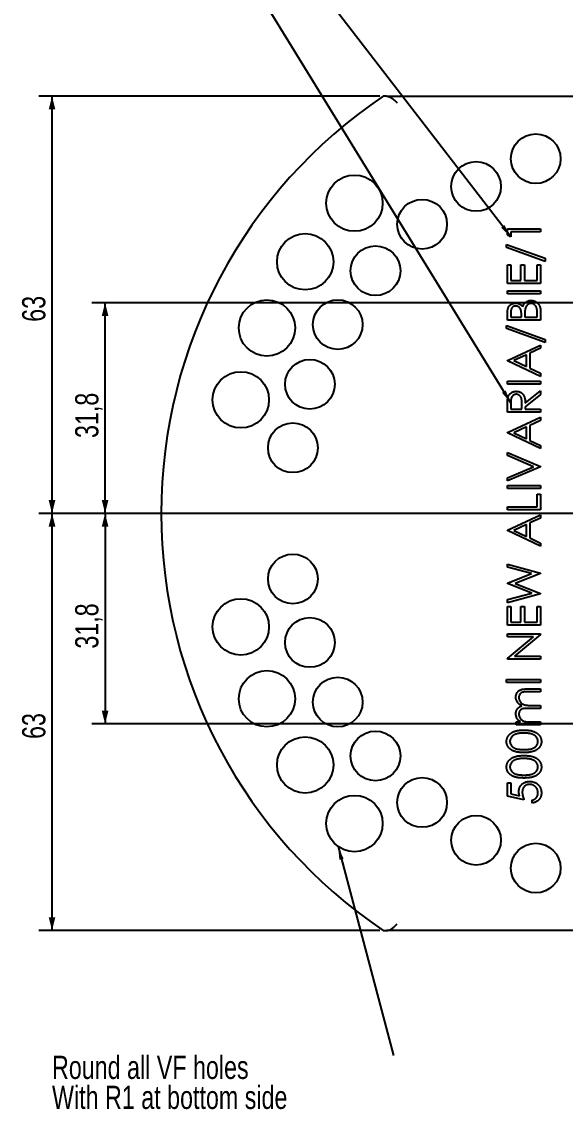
# Model space of a CAD drawing. Header units: millimetres. Extents: x 8 to 3888, y -9857 to 412.
# Drawn here: x 397 to 479, y 111.8 to 276 of the extents above; entities that cross this region are included whole.
import ezdxf

# ---------------------------------------------------------------- set-up
doc = ezdxf.new("R2010")
doc.units = ezdxf.units.MM
doc.header["$PDSIZE"] = -1
doc.linetypes.add('CENTERX2', pattern=[20.32, 12.7, -2.54, 2.54, -2.54])
for name, color, linetype in [('CENTERLINE', 4, 'CENTERX2'), ('DIMENSIONS', 2, 'Continuous'), ('TEXT', 2, 'Continuous')]:
    doc.layers.add(name, color=color, linetype=linetype)
doc.layers.add('OUTLINE', color=7, linetype='Continuous', lineweight=25)
doc.styles.add('SLDTEXTSTYLE0', font='TXT', dxfattribs={"width": 0.75})
doc.dimstyles.new('SLDDIMSTYLE1', dxfattribs={"dimtxt": 3.5, "dimasz": 2, "dimexe": 0, "dimexo": 0.0625, "dimgap": 0.875, "dimtad": 1, "dimrnd": 1e-09, "dimzin": 12, "dimdsep": 46, "dimtxsty": 'SLDTEXTSTYLE0', "dimsah": 1, "dimcen": 0.09, "dimadec": 0, "dimazin": 3, "dimtfac": 1, "dimtofl": 0, "dimtmove": 0, "dimatfit": 3, "dimfxl": 0, "dimfrac": 2, "dimtolj": 1, "dimtzin": 12, "dimarcsym": 0})
doc.dimstyles.new('SLDDIMSTYLE4', dxfattribs={"dimtxt": 0.18, "dimasz": 2, "dimexe": 0, "dimexo": 0.0625, "dimgap": 0, "dimtad": 0, "dimtih": 1, "dimtoh": 1, "dimdec": 0, "dimrnd": 1e-09, "dimzin": 0, "dimdsep": 46, "dimtxsty": 'Standard', "dimsah": 1, "dimcen": 0.09, "dimadec": 0, "dimazin": 0, "dimtfac": 2, "dimtdec": 0, "dimtofl": 0, "dimtmove": 0, "dimatfit": 3, "dimfxl": 0, "dimfrac": 2, "dimtolj": 1, "dimtzin": 0, "dimarcsym": 0})
doc.dimstyles.new('SLDDIMSTYLE7', dxfattribs={"dimtxt": 3.5, "dimasz": 2, "dimexe": 0, "dimexo": 0.0625, "dimgap": 0.875, "dimtad": 1, "dimdec": 1, "dimrnd": 1e-09, "dimzin": 12, "dimdsep": 46, "dimtxsty": 'SLDTEXTSTYLE0', "dimsah": 1, "dimcen": 0.09, "dimadec": 0, "dimazin": 3, "dimtfac": 1, "dimtdec": 1, "dimtofl": 0, "dimtmove": 0, "dimatfit": 3, "dimfxl": 0, "dimfrac": 2, "dimtolj": 1, "dimtzin": 12, "dimarcsym": 0})

# ---------------------------------------------------------------- blocks, each defined once
blk = doc.blocks.new('_D_30')
at = {"layer": 'DIMENSIONS'}
for p, q in [((493, 201.76), (399.54, 201.76)), ((401.54, 138.76), (401.54, 201.76)), ((450.97, 138.76), (399.54, 138.76))]:
    blk.add_line(p, q, dxfattribs=at)
for points in [[(401.54, 201.76), (401.04, 199.76), (402.04, 199.76)], [(401.54, 138.76), (402.04, 140.76), (401.04, 140.76)]]:
    blk.add_solid(points, dxfattribs=at)
at = {"layer": 'DIMENSIONS', "insert": (397.03, 167.69), "char_height": 3.5, "attachment_point": 1, "rotation": 90, "style": 'SLDTEXTSTYLE0'}
blk.add_mtext('63', dxfattribs=at)
blk = doc.blocks.new('_D_31')
at = {"layer": 'DIMENSIONS'}
for p, q in [((485.5, 233.56), (407.54, 233.56)), ((409.54, 201.76), (409.54, 233.56)), ((493, 201.76), (407.54, 201.76))]:
    blk.add_line(p, q, dxfattribs=at)
for points in [[(409.54, 233.56), (409.04, 231.56), (410.04, 231.56)], [(409.54, 201.76), (410.04, 203.76), (409.04, 203.76)]]:
    blk.add_solid(points, dxfattribs=at)
at = {"layer": 'DIMENSIONS', "insert": (405.03, 213.14), "char_height": 3.5, "attachment_point": 1, "rotation": 90, "style": 'SLDTEXTSTYLE0'}
blk.add_mtext('31,8', dxfattribs=at)
blk = doc.blocks.new('_D_32')
at = {"layer": 'DIMENSIONS'}
for p, q in [((450.97, 264.76), (399.54, 264.76)), ((401.54, 201.76), (401.54, 264.76)), ((493, 201.76), (399.54, 201.76))]:
    blk.add_line(p, q, dxfattribs=at)
for points in [[(401.54, 264.76), (401.04, 262.76), (402.04, 262.76)], [(401.54, 201.76), (402.04, 203.76), (401.04, 203.76)]]:
    blk.add_solid(points, dxfattribs=at)
at = {"layer": 'DIMENSIONS', "insert": (397.03, 230.69), "char_height": 3.5, "attachment_point": 1, "rotation": 90, "style": 'SLDTEXTSTYLE0'}
blk.add_mtext('63', dxfattribs=at)
blk = doc.blocks.new('_D_33')
at = {"layer": 'DIMENSIONS'}
for p, q in [((414.76, 201.76), (407.54, 201.76)), ((409.54, 201.76), (409.54, 169.96)), ((485.5, 169.96), (407.54, 169.96))]:
    blk.add_line(p, q, dxfattribs=at)
for points in [[(409.54, 201.76), (409.04, 199.76), (410.04, 199.76)], [(409.54, 169.96), (410.04, 171.96), (409.04, 171.96)]]:
    blk.add_solid(points, dxfattribs=at)
at = {"layer": 'DIMENSIONS', "insert": (405.03, 181.33), "char_height": 3.5, "attachment_point": 1, "rotation": 90, "style": 'SLDTEXTSTYLE0'}
blk.add_mtext('31,8', dxfattribs=at)
blk = doc.blocks.new('SW_NOTE_8')
at = {"layer": 'TEXT', "color": 0, "char_height": 3.5, "attachment_point": 1, "style": 'SLDTEXTSTYLE0'}
for s, insert in [('Round all VF holes', (-51.5, -0.02)), ('With R1 at bottom side', (-51.5, -4.55))]:
    blk.add_mtext(s, dxfattribs=dict(at, insert=insert))
blk = doc.blocks.new('SW_CENTERMARKSYMBOL_2')
at = {"layer": 'CENTERLINE', "color": 0}
for p, q in [((0, 5), (0, 68.55)), ((0, 0), (0, 2.5)), ((-5, 0), (-78.24, 0)), ((0, 0), (-2.5, 0)), ((0, 0), (0, -2.5)), ((0, 0), (2.5, 0)), ((5, 0), (77, 0)), ((0, -5), (0, -68.52))]:
    blk.add_line(p, q, dxfattribs=at)

msp = doc.modelspace()

# ---------------------------------------------------------------- linework, layer by layer
at = {"color": 7, "linetype": 'Continuous', "lineweight": 0}
msp.add_point((453.66475, 201.75653), dxfattribs=at)
at = {"layer": 'OUTLINE'}
for p, q in [((451.97456, 264.75653), (536.03034, 264.75653)), ((470.23193, 244.7373), (475.23194, 244.7373)), ((470.23193, 243.81282), (470.23193, 244.7373)), ((475.23194, 244.7373), (475.23194, 244.28859)), ((470.74476, 243.51935), (470.23193, 243.81282)), ((470.74476, 244.28859), (470.74476, 243.51935)), ((475.23194, 244.28859), (470.74476, 244.28859)), ((470.10373, 242.36551), (475.93706, 240.27416)), ((470.10373, 241.89275), (470.10373, 242.36551)), ((475.93706, 239.80141), (470.10373, 241.89275)), ((475.93706, 240.27416), (475.93706, 239.80141)), ((470.23193, 239.28858), (470.74476, 239.28858)), ((470.23193, 236.46807), (470.23193, 239.28858)), ((470.74476, 239.28858), (470.74476, 236.91679)), ((472.28322, 239.28858), (472.79604, 239.28858)), ((472.28322, 236.91679), (472.28322, 239.28858)), ((472.79604, 239.28858), (472.79604, 236.91679)), ((474.71911, 239.28858), (475.23194, 239.28858)), ((474.71911, 236.91679), (474.71911, 239.28858)), ((475.23194, 239.28858), (475.23194, 236.46807)), ((470.74476, 236.91679), (472.28322, 236.91679)), ((472.79604, 236.91679), (474.71911, 236.91679)), ((475.23194, 236.46807), (470.23193, 236.46807)), ((470.23193, 235.37833), (475.23194, 235.37833)), ((470.23193, 234.92961), (470.23193, 235.37833)), ((475.23194, 234.92961), (470.23193, 234.92961)), ((475.23194, 235.37833), (475.23194, 234.92961)), ((470.23193, 230.95525), (470.23193, 231.93081)), ((470.74476, 232.01294), (470.74476, 231.40397)), ((472.34732, 231.40397), (472.34732, 231.70545)), ((472.86014, 231.70144), (472.86014, 231.40397)), ((474.71911, 231.40397), (474.71911, 232.04299)), ((475.23194, 232.30742), (475.23194, 230.95525)), ((470.10373, 230.12192), (475.93706, 228.03057)), ((470.10373, 229.64916), (470.10373, 230.12192)), ((475.23194, 230.95525), (470.23193, 230.95525)), ((470.74476, 231.40397), (472.34732, 231.40397)), ((472.86014, 231.40397), (474.71911, 231.40397)), ((475.93706, 227.55782), (470.10373, 229.64916)), ((470.23193, 224.86551), (475.23194, 227.1732)), ((475.23194, 226.68542), (473.62937, 225.94624)), ((475.23194, 227.1732), (475.23194, 226.68542)), ((475.93706, 228.03057), (475.93706, 227.55782)), ((473.11655, 225.70986), (471.20649, 224.82845)), ((473.11655, 223.923), (473.11655, 225.70986)), ((473.62937, 225.94624), (473.62937, 223.67961)), ((470.23193, 224.8014), (470.23193, 224.86551)), ((475.23194, 222.42961), (470.23193, 224.8014)), ((471.20649, 224.82845), (473.11655, 223.923)), ((473.62937, 223.67961), (475.23194, 222.91939)), ((470.23193, 221.72448), (475.23194, 221.72448)), ((470.23193, 221.27576), (470.23193, 221.72448)), ((475.23194, 222.91939), (475.23194, 222.42961)), ((475.23194, 221.72448), (475.23194, 221.27576)), ((475.23194, 221.27576), (470.23193, 221.27576)), ((472.92424, 218.41318), (475.23194, 220.25012)), ((475.23194, 220.25012), (475.23194, 219.69523)), ((470.74476, 218.43121), (470.74476, 217.49371)), ((475.23194, 219.69523), (472.92424, 217.8583)), ((470.23193, 217.045), (470.23193, 218.0456)), ((475.23194, 217.045), (470.23193, 217.045)), ((470.74476, 217.49371), (472.41142, 217.49371)), ((472.41142, 217.49371), (472.41843, 218.40918)), ((472.92424, 217.8583), (472.92424, 217.49371)), ((472.92424, 217.49371), (475.23194, 217.49371)), ((475.23194, 217.49371), (475.23194, 217.045)), ((470.23193, 213.96807), (475.23194, 216.27576)), ((475.23194, 215.78798), (473.62937, 215.0488)), ((475.23194, 216.27576), (475.23194, 215.78798)), ((470.23193, 213.90397), (470.23193, 213.96807)), ((475.23194, 211.53217), (470.23193, 213.90397)), ((473.11655, 214.81242), (471.20649, 213.93101)), ((471.20649, 213.93101), (473.11655, 213.02556)), ((473.11655, 213.02556), (473.11655, 214.81242)), ((473.62937, 215.0488), (473.62937, 212.78217)), ((473.62937, 212.78217), (475.23194, 212.02196)), ((475.23194, 212.02196), (475.23194, 211.53217)), ((470.23193, 210.95525), (475.23194, 208.83987)), ((470.23193, 210.47448), (470.23193, 210.95525)), ((474.17224, 208.80782), (470.23193, 210.47448)), ((470.23193, 207.14115), (474.17224, 208.80782)), ((475.23194, 208.77576), (470.23193, 206.66038)), ((475.23194, 208.83987), (475.23194, 208.77576)), ((470.23193, 206.66038), (470.23193, 207.14115)), ((470.23193, 205.95525), (475.23194, 205.95525)), ((470.23193, 205.50653), (470.23193, 205.95525)), ((475.23194, 205.50653), (470.23193, 205.50653)), ((475.23194, 205.95525), (475.23194, 205.50653)), ((474.71911, 204.6732), (475.23194, 204.6732)), ((474.71911, 202.75012), (474.71911, 204.6732)), ((475.23194, 204.6732), (475.23194, 202.30141)), ((470.23193, 202.75012), (474.71911, 202.75012)), ((470.23193, 202.30141), (470.23193, 202.75012)), ((475.23194, 202.30141), (470.23193, 202.30141)), ((470.23193, 199.22448), (475.23194, 201.53217)), ((475.23194, 201.04439), (473.62937, 200.30521)), ((475.23194, 201.53217), (475.23194, 201.04439)), ((470.23193, 199.16038), (470.23193, 199.22448)), ((475.23194, 196.78858), (470.23193, 199.16038)), ((473.11655, 200.06883), (471.20649, 199.18742)), ((471.20649, 199.18742), (473.11655, 198.28197)), ((473.11655, 198.28197), (473.11655, 200.06883)), ((473.62937, 200.30521), (473.62937, 198.03858)), ((473.62937, 198.03858), (475.23194, 197.27837)), ((475.23194, 197.27837), (475.23194, 196.78858)), ((470.23193, 194.09628), (475.23194, 192.74812)), ((470.23193, 193.63754), (470.23193, 194.09628)), ((473.87376, 192.65397), (470.23193, 193.63754)), ((470.23193, 191.22568), (473.87376, 192.65397)), ((475.23194, 192.68402), (471.40782, 191.17961)), ((475.23194, 192.74812), (475.23194, 192.68402)), ((470.23193, 191.16058), (470.23193, 191.22568)), ((473.8988, 189.70525), (470.23193, 191.16058)), ((471.40782, 191.17961), (475.23194, 189.65717)), ((470.23193, 188.72669), (473.8988, 189.70525)), ((475.23194, 189.59307), (470.23193, 188.26294)), ((475.23194, 189.65717), (475.23194, 189.59307)), ((470.23193, 188.26294), (470.23193, 188.72669)), ((470.23193, 187.68602), (470.74476, 187.68602)), ((470.23193, 184.86551), (470.23193, 187.68602)), ((470.74476, 187.68602), (470.74476, 185.31423)), ((472.28322, 187.68602), (472.79604, 187.68602)), ((472.28322, 185.31423), (472.28322, 187.68602)), ((472.79604, 187.68602), (472.79604, 185.31423)), ((474.71911, 187.68602), (475.23194, 187.68602)), ((474.71911, 185.31423), (474.71911, 187.68602)), ((475.23194, 187.68602), (475.23194, 184.86551)), ((475.23194, 184.86551), (470.23193, 184.86551)), ((470.74476, 185.31423), (472.28322, 185.31423)), ((472.79604, 185.31423), (474.71911, 185.31423)), ((470.23193, 183.58346), (475.23194, 183.58346)), ((470.23193, 183.13474), (470.23193, 183.58346)), ((474.16723, 183.13474), (470.23193, 183.13474)), ((470.23193, 179.83145), (474.16723, 183.13474)), ((475.23194, 183.48129), (471.30565, 180.18602)), ((475.23194, 183.58346), (475.23194, 183.48129)), ((470.23193, 179.7373), (470.23193, 179.83145)), ((475.23194, 179.7373), (470.23193, 179.7373)), ((471.30565, 180.18602), (475.23194, 180.18602)), ((475.23194, 180.18602), (475.23194, 179.7373)), ((470.10373, 176.66038), (475.23194, 176.66038)), ((470.10373, 176.21166), (470.10373, 176.66038)), ((475.23194, 176.21166), (470.10373, 176.21166)), ((475.23194, 176.66038), (475.23194, 176.21166)), ((475.23194, 174.80141), (473.25076, 174.80141)), ((473.25277, 175.25012), (475.23194, 175.25012)), ((475.23194, 175.25012), (475.23194, 174.80141)), ((473.81066, 172.75012), (475.23194, 172.75012)), ((475.23194, 172.75012), (475.23194, 172.3014)), ((475.23194, 172.3014), (473.37396, 172.3014)), ((471.57809, 170.25012), (472.21311, 170.25012)), ((471.57809, 169.80141), (471.57809, 170.25012)), ((475.23194, 169.80141), (471.57809, 169.80141)), ((473.69447, 170.25012), (475.23194, 170.25012)), ((475.23194, 170.25012), (475.23194, 169.80141)), ((470.23193, 161.08346), (470.74476, 161.08346)), ((470.23193, 159.03217), (470.23193, 161.08346)), ((470.74476, 161.08346), (470.74476, 159.38273)), ((470.74476, 159.38273), (472.05986, 159.1133)), ((472.73194, 158.51935), (470.23193, 159.03217)), ((473.94988, 158.00653), (473.94988, 158.45525)), ((536.03034, 138.75653), (451.97456, 138.75653))]:
    msp.add_line(p, q, dxfattribs=at)
for centre, radius in [((474.5073, 255.31901), 3.75), ((465.50245, 251.11998), 3.75), ((447.15662, 248.60236), 4.25), ((457.36356, 245.42107), 3.75), ((439.73363, 239.75597), 4.25), ((450.33792, 238.39543), 3.75), ((433.95956, 229.75499), 4.25), ((444.639, 230.25653), 3.75), ((440.43997, 221.25168), 3.75), ((430.00986, 218.9033), 4.25), ((437.86841, 211.65448), 3.75), ((437.86841, 191.85859), 3.75), ((430.00986, 184.60977), 4.25), ((440.43997, 182.26139), 3.75), ((433.95956, 173.75807), 4.25), ((444.639, 173.25653), 3.75), ((439.73363, 163.75709), 4.25), ((450.33792, 165.11764), 3.75), ((457.36356, 158.092), 3.75), ((447.15662, 154.91071), 4.25), ((465.50245, 152.39309), 3.75), ((474.5073, 148.19405), 3.75)]:
    msp.add_circle(centre, radius, dxfattribs=at)
msp.add_arc((494.00245, 201.75653), 76, 124.0092414, 235.9907586, dxfattribs=at)
for points, knots in [([(451.97456, 264.75653), (451.90613, 264.75653), (451.84243, 264.75653), (451.72667, 264.75653), (451.67431, 264.75653), (451.58803, 264.75653), (451.55362, 264.75653), (451.50603, 264.75653), (451.49363, 264.75653), (451.49363, 264.75653)], [0, 0, 0, 0, 0.25, 0.25, 0.5, 0.5, 0.75, 0.75, 1, 1, 1, 1]), ([(451.97456, 264.75653), (452.11176, 264.75653), (452.24471, 264.7306), (452.51464, 264.62945), (452.65017, 264.55415), (452.92007, 264.36891), (453.05761, 264.25675), (453.26139, 264.07702), (453.32931, 264.0149), (453.4663, 263.88737), (453.53632, 263.82104), (453.60443, 263.75653)], [0, 0, 0, 0, 0.25, 0.25, 0.5, 0.5, 0.75, 0.75, 0.875, 0.875, 1, 1, 1, 1]), ([(470.23193, 231.93081), (470.23218, 231.97857), (470.23266, 232.07113), (470.24026, 232.20572), (470.25037, 232.33182), (470.26732, 232.44922), (470.28489, 232.55868), (470.31069, 232.65908), (470.33918, 232.75127), (470.38302, 232.86197), (470.45111, 232.98757), (470.55208, 233.12258), (470.67314, 233.23993), (470.8111, 233.33971), (470.96288, 233.41979), (471.12519, 233.47699), (471.29533, 233.51374), (471.41197, 233.51747), (471.47092, 233.51935)], [0, 0, 0, 0, 0.062580108, 0.121295823, 0.176640655, 0.228314057, 0.276729508, 0.321834256, 0.364044318, 0.40312884, 0.477724416, 0.550537837, 0.623256527, 0.697830281, 0.772992267, 0.847315258, 0.92283559, 1, 1, 1, 1]), ([(471.47092, 233.51935), (471.52614, 233.51781), (471.63466, 233.51479), (471.79286, 233.48521), (471.94392, 233.44057), (472.08639, 233.37615), (472.21903, 233.29402), (472.33955, 233.19408), (472.44561, 233.07559), (472.50464, 232.98662), (472.53462, 232.94143)], [0, 0, 0, 0, 0.130544522, 0.256532297, 0.379494169, 0.502542297, 0.62530606, 0.747596116, 0.871790264, 1, 1, 1, 1]), ([(472.53462, 232.94143), (472.55642, 232.99823), (472.59812, 233.10692), (472.67214, 233.25667), (472.75203, 233.38573), (472.83837, 233.49578), (472.93399, 233.58798), (473.03637, 233.67013), (473.14907, 233.73984), (473.26965, 233.79932), (473.39747, 233.84643), (473.53158, 233.87914), (473.67046, 233.89988), (473.76485, 233.9026), (473.81266, 233.90397)], [0, 0, 0, 0, 0.106016694, 0.202836198, 0.290681458, 0.370209817, 0.445933517, 0.521735449, 0.598600052, 0.676421489, 0.755777181, 0.835526689, 0.916678114, 1, 1, 1, 1]), ([(473.81266, 233.45525), (473.78624, 233.45487), (473.73382, 233.45411), (473.65686, 233.44215), (473.58193, 233.42555), (473.51007, 233.40109), (473.44003, 233.3715), (473.37409, 233.33246), (473.30944, 233.28843), (473.22675, 233.22023), (473.13263, 233.11968), (473.04163, 232.97674), (472.96705, 232.81513), (472.93552, 232.69764), (472.91923, 232.63694)], [0, 0, 0, 0, 0.060279516, 0.119586718, 0.177480165, 0.235348501, 0.292717375, 0.350786294, 0.410005205, 0.471217859, 0.595298818, 0.722615093, 0.856710125, 1, 1, 1, 1]), ([(473.81266, 233.90397), (473.86147, 233.90257), (473.95751, 233.89983), (474.09859, 233.87957), (474.23341, 233.84527), (474.36286, 233.79805), (474.48619, 233.7365), (474.60436, 233.66214), (474.71563, 233.57289), (474.8216, 233.47238), (474.91851, 233.36025), (475.0018, 233.23669), (475.07373, 233.10487), (475.13156, 232.96298), (475.17683, 232.81203), (475.20813, 232.65198), (475.22931, 232.48293), (475.23104, 232.36691), (475.23193, 232.30741)], [0, 0, 0, 0, 0.061157646, 0.120329382, 0.178172591, 0.235225007, 0.292670372, 0.350593729, 0.40986154, 0.47112215, 0.533432544, 0.595171382, 0.657515482, 0.721307169, 0.786831684, 0.854692405, 0.925481192, 1, 1, 1, 1]), ([(474.71911, 232.04299), (474.71851, 232.08873), (474.71736, 232.17688), (474.71461, 232.30425), (474.70441, 232.42168), (474.69464, 232.53014), (474.67867, 232.62913), (474.6632, 232.71962), (474.64044, 232.79953), (474.60913, 232.89303), (474.55909, 232.99762), (474.48549, 233.11182), (474.39585, 233.21242), (474.29263, 233.29776), (474.18156, 233.36873), (474.06242, 233.41782), (473.93919, 233.44963), (473.85492, 233.45337), (473.81266, 233.45525)], [0, 0, 0, 0, 0.072510135, 0.139753726, 0.201854762, 0.259305639, 0.31229586, 0.360767417, 0.404676291, 0.443838176, 0.516988586, 0.587739263, 0.658584881, 0.72959634, 0.799492757, 0.866621713, 0.933109276, 1, 1, 1, 1]), ([(471.47993, 233.07064), (471.45216, 233.06994), (471.39769, 233.06857), (471.31834, 233.05569), (471.24282, 233.0379), (471.17318, 233.00857), (471.10697, 232.97382), (471.04628, 232.92928), (470.98947, 232.87793), (470.93806, 232.81805), (470.89156, 232.7499), (470.85286, 232.67132), (470.81846, 232.58444), (470.79239, 232.48745), (470.76975, 232.38228), (470.75548, 232.26734), (470.74631, 232.1433), (470.74528, 232.05737), (470.74476, 232.01294)], [0, 0, 0, 0, 0.056963296, 0.111739726, 0.164777053, 0.215823327, 0.266430435, 0.317989658, 0.36991217, 0.423373097, 0.479651688, 0.538820304, 0.602852145, 0.671214287, 0.744755717, 0.823577349, 0.908804089, 1, 1, 1, 1]), ([(472.34732, 231.70545), (472.34675, 231.74952), (472.34566, 231.83467), (472.34242, 231.95832), (472.33376, 232.0728), (472.3246, 232.17851), (472.3105, 232.27476), (472.29324, 232.36185), (472.27514, 232.44057), (472.24428, 232.53131), (472.19915, 232.63422), (472.1274, 232.74316), (472.04432, 232.84121), (471.94578, 232.9221), (471.83936, 232.98944), (471.72427, 233.03478), (471.60449, 233.06639), (471.52188, 233.06921), (471.47993, 233.07064)], [0, 0, 0, 0, 0.072286513, 0.139672274, 0.202794114, 0.260548306, 0.313670311, 0.362209164, 0.406167876, 0.445993385, 0.519270636, 0.589742558, 0.659231206, 0.729199292, 0.798037689, 0.864842528, 0.931377538, 1, 1, 1, 1]), ([(472.91923, 232.63694), (472.9143, 232.61261), (472.9036, 232.55987), (472.89231, 232.47386), (472.88218, 232.37533), (472.87488, 232.26472), (472.86705, 232.14157), (472.86411, 232.00594), (472.86053, 231.85771), (472.86027, 231.75487), (472.86014, 231.70145)], [0, 0, 0, 0, 0.079306569, 0.171952999, 0.277056798, 0.395795151, 0.526176825, 0.671344422, 0.829285078, 1, 1, 1, 1]), ([(470.30004, 219.17841), (470.30908, 219.21499), (470.32696, 219.28737), (470.36478, 219.39158), (470.40847, 219.49092), (470.46017, 219.58503), (470.51902, 219.67388), (470.58525, 219.75747), (470.65943, 219.83468), (470.73849, 219.90825), (470.82586, 219.97249), (470.91711, 220.03032), (471.01401, 220.07887), (471.11606, 220.11707), (471.22225, 220.14909), (471.33365, 220.17062), (471.44989, 220.18402), (471.52897, 220.18535), (471.56907, 220.18602)], [0, 0, 0, 0, 0.064204786, 0.12703991, 0.188709102, 0.249085329, 0.309868062, 0.370230871, 0.430628561, 0.492276732, 0.55409549, 0.615218447, 0.676314893, 0.738476023, 0.800795937, 0.865209823, 0.931654159, 1, 1, 1, 1]), ([(471.56907, 220.18602), (471.6357, 220.18392), (471.76569, 220.17983), (471.95435, 220.14165), (472.13034, 220.07911), (472.29341, 219.99293), (472.44048, 219.88322), (472.56922, 219.75138), (472.67795, 219.59808), (472.75254, 219.4547), (472.80054, 219.32798), (472.83448, 219.22335), (472.86026, 219.10913), (472.88369, 218.98696), (472.90157, 218.8559), (472.91427, 218.7162), (472.92244, 218.56753), (472.92363, 218.46561), (472.92424, 218.41318)], [0, 0, 0, 0, 0.078775142, 0.153710705, 0.226698871, 0.29917182, 0.371165996, 0.44297777, 0.516334013, 0.592857108, 0.63351018, 0.676623617, 0.722915422, 0.771971354, 0.823829257, 0.87938645, 0.937952132, 1, 1, 1, 1]), ([(470.23193, 218.0456), (470.23216, 218.11237), (470.23258, 218.24058), (470.23496, 218.42426), (470.24178, 218.59115), (470.24765, 218.74118), (470.25836, 218.87434), (470.26859, 218.99104), (470.28198, 219.09073), (470.29441, 219.15108), (470.30004, 219.17841)], [0, 0, 0, 0, 0.176257755, 0.338434414, 0.484822051, 0.617157578, 0.734698361, 0.837385184, 0.926372421, 1, 1, 1, 1]), ([(471.56807, 219.7373), (471.52786, 219.73561), (471.44816, 219.73225), (471.33175, 219.70418), (471.22106, 219.65835), (471.11761, 219.59563), (471.0244, 219.51756), (470.9449, 219.42663), (470.87884, 219.32498), (470.83526, 219.23074), (470.80962, 219.14589), (470.791, 219.07256), (470.77797, 218.98898), (470.76598, 218.89613), (470.75582, 218.79361), (470.74908, 218.68136), (470.74506, 218.55945), (470.74486, 218.47495), (470.74476, 218.43121)], [0, 0, 0, 0, 0.068787304, 0.136311338, 0.203719134, 0.273224715, 0.34260796, 0.411061944, 0.479238515, 0.549585203, 0.587913733, 0.630891961, 0.67900679, 0.732608365, 0.791193356, 0.855339952, 0.925115323, 1, 1, 1, 1]), ([(472.41843, 218.40918), (472.41845, 218.45192), (472.41849, 218.53477), (472.41278, 218.65463), (472.40629, 218.76623), (472.39636, 218.86914), (472.38358, 218.96342), (472.36755, 219.049), (472.34897, 219.12608), (472.3199, 219.21568), (472.27584, 219.31689), (472.20752, 219.42461), (472.1249, 219.51881), (472.02923, 219.59713), (471.92359, 219.66003), (471.81037, 219.70372), (471.69136, 219.73251), (471.60964, 219.73569), (471.56807, 219.7373)], [0, 0, 0, 0, 0.07164995, 0.138878011, 0.201133482, 0.259058627, 0.312175748, 0.360589919, 0.404983277, 0.444988631, 0.518418117, 0.589382616, 0.65799459, 0.727585942, 0.795840798, 0.863196901, 0.930408648, 1, 1, 1, 1]), ([(471.51399, 174.01314), (471.51627, 174.07441), (471.52073, 174.19432), (471.55662, 174.3686), (471.61602, 174.53182), (471.69956, 174.68227), (471.80403, 174.81819), (471.92849, 174.93678), (472.07246, 175.03544), (472.20682, 175.1014), (472.32566, 175.14531), (472.42738, 175.17273), (472.53943, 175.19649), (472.66171, 175.21663), (472.79448, 175.2312), (472.93779, 175.24202), (473.09177, 175.24934), (473.19801, 175.24986), (473.25277, 175.25012)], [0, 0, 0, 0, 0.07558701, 0.147931117, 0.218603999, 0.289261255, 0.359498933, 0.42946642, 0.500577814, 0.574123586, 0.613632809, 0.656830884, 0.704040588, 0.754995127, 0.809750207, 0.868863003, 0.932400964, 1, 1, 1, 1]), ([(473.25077, 174.80141), (473.20402, 174.80129), (473.11419, 174.80108), (472.98526, 174.79723), (472.86773, 174.79), (472.76145, 174.78142), (472.66645, 174.76982), (472.583, 174.75451), (472.51071, 174.73841), (472.43061, 174.71161), (472.34233, 174.66917), (472.24779, 174.60334), (472.16493, 174.52162), (472.09256, 174.42663), (472.03486, 174.31829), (471.9921, 174.19938), (471.96683, 174.0703), (471.9641, 173.98087), (471.9627, 173.93502)], [0, 0, 0, 0, 0.0783389356, 0.1505555202, 0.2161398838, 0.2756655425, 0.3292451514, 0.3764400962, 0.4178354192, 0.4532244402, 0.5177936461, 0.581282181, 0.6453841933, 0.7120833448, 0.7806778212, 0.8502354798, 0.9232111249, 1, 1, 1, 1]), ([(472.3964, 172.673), (472.36108, 172.69259), (472.29157, 172.73113), (472.1932, 172.79585), (472.10121, 172.86368), (472.01541, 172.93509), (471.9365, 173.01038), (471.86284, 173.08834), (471.7965, 173.17072), (471.71885, 173.28465), (471.63643, 173.43251), (471.56586, 173.61973), (471.52185, 173.81412), (471.51662, 173.94648), (471.51399, 174.01314)], [0, 0, 0, 0, 0.0717504137, 0.1411947378, 0.2090702493, 0.2747797175, 0.3394088972, 0.4027924211, 0.4652444212, 0.5271216758, 0.6476775551, 0.7650331089, 0.881640904, 1, 1, 1, 1]), ([(471.51399, 171.51014), (471.51548, 171.55427), (471.51845, 171.6416), (471.53762, 171.77103), (471.57115, 171.89676), (471.61668, 172.01797), (471.67359, 172.13146), (471.73896, 172.23577), (471.81294, 172.32909), (471.89717, 172.4128), (471.99642, 172.48741), (472.11256, 172.55555), (472.24729, 172.61936), (472.34497, 172.6545), (472.3964, 172.673)], [0, 0, 0, 0, 0.0841421131, 0.1665127174, 0.2488070401, 0.331802462, 0.4129339673, 0.4904620089, 0.566114617, 0.6394832547, 0.7162523706, 0.8021671947, 0.8958454624, 1, 1, 1, 1]), ([(471.9627, 173.93502), (471.96534, 173.87841), (471.97055, 173.76629), (472.00842, 173.60194), (472.07296, 173.44611), (472.15995, 173.29937), (472.26726, 173.16546), (472.39419, 173.04981), (472.53798, 172.95436), (472.67104, 172.88971), (472.79057, 172.84886), (472.895, 172.82191), (473.014, 172.80082), (473.14619, 172.78142), (473.29269, 172.76833), (473.45259, 172.75676), (473.627, 172.75128), (473.74789, 172.75052), (473.81066, 172.75012)], [0, 0, 0, 0, 0.068194704, 0.135050588, 0.201993577, 0.27071792, 0.339960838, 0.408026056, 0.476763352, 0.547303241, 0.585600783, 0.628830242, 0.677123298, 0.731176502, 0.789785697, 0.854310511, 0.924357607, 1, 1, 1, 1]), ([(471.69928, 170.75693), (471.6707, 170.81674), (471.61404, 170.93531), (471.55657, 171.12305), (471.52125, 171.31516), (471.51642, 171.44488), (471.51399, 171.51014)], [0, 0, 0, 0, 0.253734076, 0.50303512, 0.750013597, 1, 1, 1, 1]), ([(473.37396, 172.30141), (473.32154, 172.3013), (473.22069, 172.30109), (473.07608, 172.2972), (472.94451, 172.29015), (472.82631, 172.28105), (472.72117, 172.27117), (472.62941, 172.25554), (472.55068, 172.23924), (472.46348, 172.21438), (472.36892, 172.17129), (472.26725, 172.10583), (472.17781, 172.02408), (472.1008, 171.92802), (472.03839, 171.81866), (471.99434, 171.69813), (471.96771, 171.56806), (471.96441, 171.47822), (471.9627, 171.43201)], [0, 0, 0, 0, 0.082502313, 0.158726157, 0.227662477, 0.289849421, 0.345326959, 0.393791081, 0.436254431, 0.471840063, 0.536292497, 0.598965975, 0.661460761, 0.726129188, 0.792024268, 0.858694218, 0.927329461, 1, 1, 1, 1]), ([(471.9627, 171.43201), (471.96489, 171.37771), (471.96925, 171.26947), (472.00847, 171.11047), (472.0699, 170.95692), (472.15513, 170.81126), (472.26071, 170.67746), (472.38485, 170.56026), (472.5259, 170.46211), (472.65699, 170.39632), (472.77357, 170.35418), (472.87305, 170.32642), (472.98345, 170.30264), (473.10442, 170.2827), (473.23646, 170.26766), (473.37922, 170.25866), (473.53313, 170.25076), (473.63937, 170.25034), (473.69447, 170.25012)], [0, 0, 0, 0, 0.068673918, 0.136864681, 0.206104903, 0.277525452, 0.349755935, 0.421231515, 0.492888149, 0.566622217, 0.606207965, 0.649702433, 0.697299447, 0.749146842, 0.804889597, 0.865491176, 0.930240327, 1, 1, 1, 1]), ([(472.2131, 170.25012), (472.15763, 170.29062), (472.05152, 170.36807), (471.91014, 170.49387), (471.79213, 170.6217), (471.72937, 170.71312), (471.69928, 170.75693)], [0, 0, 0, 0, 0.283566575, 0.542420134, 0.780667467, 1, 1, 1, 1]), ([(470.10373, 167.30641), (470.10428, 167.3462), (470.10538, 167.42535), (470.12083, 167.54196), (470.14078, 167.65654), (470.17277, 167.76734), (470.21105, 167.87648), (470.26156, 167.98122), (470.31649, 168.08528), (470.3835, 168.18391), (470.45756, 168.28008), (470.54164, 168.37023), (470.63341, 168.45666), (470.73492, 168.53611), (470.8446, 168.61198), (470.96339, 168.6814), (471.09101, 168.7458), (471.22688, 168.80641), (471.37462, 168.85941), (471.53332, 168.90653), (471.7044, 168.94515), (471.88693, 168.97709), (472.08179, 169.00188), (472.2886, 169.01992), (472.50749, 169.02946), (472.65714, 169.03125), (472.73394, 169.03217)], [0, 0, 0, 0, 0.033787941, 0.067226111, 0.099841381, 0.132545412, 0.165129805, 0.198010643, 0.231279811, 0.26504391, 0.299215764, 0.33435884, 0.369695008, 0.406257575, 0.443803519, 0.482981531, 0.523084852, 0.565266777, 0.609342883, 0.656392591, 0.705887018, 0.758325752, 0.813832747, 0.872795218, 0.934722568, 1, 1, 1, 1]), ([(472.73193, 168.58346), (472.67183, 168.58283), (472.55424, 168.5816), (472.3822, 168.57352), (472.21851, 168.56054), (472.06303, 168.54298), (471.91604, 168.51886), (471.77731, 168.48991), (471.64689, 168.45596), (471.52445, 168.41701), (471.41041, 168.37313), (471.30455, 168.32464), (471.20627, 168.27291), (471.11591, 168.21668), (471.03294, 168.15676), (470.95926, 168.09099), (470.89128, 168.02354), (470.81508, 167.92762), (470.73677, 167.80307), (470.66667, 167.64701), (470.62518, 167.4855), (470.61942, 167.37608), (470.61655, 167.32144)], [0, 0, 0, 0, 0.065676417, 0.128493004, 0.188147213, 0.245074069, 0.299412408, 0.350856965, 0.399878556, 0.446605218, 0.491184762, 0.533303507, 0.573776971, 0.612447713, 0.649515839, 0.685448128, 0.720274427, 0.754003849, 0.819086864, 0.880502161, 0.940315679, 1, 1, 1, 1]), ([(473.98895, 168.39415), (473.94433, 168.40923), (473.85375, 168.43983), (473.71323, 168.47928), (473.56579, 168.51034), (473.41233, 168.53829), (473.2517, 168.55737), (473.08441, 168.57272), (472.91032, 168.58177), (472.79204, 168.58289), (472.73193, 168.58346)], [0, 0, 0, 0, 0.1105883386, 0.2245417541, 0.3425034941, 0.4643240984, 0.5907560327, 0.7222274754, 0.8588428362, 1, 1, 1, 1]), ([(472.73394, 169.03217), (472.8104, 169.03123), (472.95972, 169.02939), (473.17763, 169.02014), (473.38331, 169.0014), (473.57706, 168.97855), (473.75862, 168.94561), (473.92896, 168.90895), (474.08649, 168.86217), (474.23297, 168.81043), (474.36826, 168.75067), (474.49535, 168.68675), (474.61347, 168.61629), (474.72385, 168.54187), (474.82448, 168.46092), (474.91728, 168.37566), (475.0015, 168.28464), (475.07644, 168.18798), (475.14396, 168.08841), (475.20085, 167.98433), (475.25044, 167.87819), (475.29032, 167.76887), (475.32183, 167.65708), (475.34329, 167.54241), (475.35841, 167.42534), (475.35956, 167.34619), (475.36014, 167.30641)], [0, 0, 0, 0, 0.065059634, 0.127049804, 0.185506124, 0.240751935, 0.292964118, 0.342446011, 0.388918242, 0.43267545, 0.474525867, 0.51466987, 0.55364305, 0.591461438, 0.627838851, 0.663418981, 0.698597706, 0.733202915, 0.767395276, 0.800834807, 0.834006627, 0.866988169, 0.899725376, 0.932705694, 0.966177784, 1, 1, 1, 1]), ([(474.84732, 167.32144), (474.84491, 167.37677), (474.84009, 167.48723), (474.79806, 167.64947), (474.72972, 167.80566), (474.65165, 167.92893), (474.57683, 168.02245), (474.51311, 168.08948), (474.44174, 168.15099), (474.36474, 168.20934), (474.28064, 168.26285), (474.18984, 168.31152), (474.09208, 168.35592), (474.02384, 168.38122), (473.98895, 168.39415)], [0, 0, 0, 0, 0.112801787, 0.225203442, 0.3396628, 0.459731034, 0.521784425, 0.583968672, 0.648210364, 0.713910493, 0.781027, 0.85146622, 0.924058511, 1, 1, 1, 1]), ([(472.73394, 165.63474), (472.6538, 165.63521), (472.49813, 165.63612), (472.27129, 165.64624), (472.05849, 165.66307), (471.85972, 165.68612), (471.67491, 165.71417), (471.50458, 165.75162), (471.34792, 165.79421), (471.20443, 165.84357), (471.07218, 165.89927), (470.94872, 165.9599), (470.83421, 166.02782), (470.72695, 166.09931), (470.62804, 166.17686), (470.5379, 166.2602), (470.45515, 166.3486), (470.38115, 166.44248), (470.31667, 166.54094), (470.25821, 166.64108), (470.21198, 166.74574), (470.17244, 166.85234), (470.14112, 166.96175), (470.11933, 167.07401), (470.1057, 167.18922), (470.10439, 167.26698), (470.10373, 167.30641)], [0, 0, 0, 0, 0.068593875, 0.133244592, 0.194310471, 0.251276487, 0.304510124, 0.35423105, 0.400476228, 0.443405927, 0.484009599, 0.523246604, 0.561036264, 0.59789373, 0.633511591, 0.668500186, 0.702875322, 0.737064632, 0.770672082, 0.803567221, 0.836183096, 0.868461678, 0.900847618, 0.933467249, 0.966257943, 1, 1, 1, 1]), ([(470.61655, 167.32144), (470.61943, 167.26613), (470.62519, 167.1554), (470.66652, 166.9922), (470.73627, 166.83521), (470.81518, 166.71091), (470.89099, 166.61634), (470.95569, 166.54905), (471.02612, 166.48554), (471.10328, 166.42627), (471.18743, 166.37271), (471.27739, 166.32311), (471.37385, 166.27824), (471.47757, 166.23659), (471.59146, 166.20054), (471.71666, 166.16813), (471.85542, 166.14312), (472.00636, 166.1209), (472.16978, 166.10412), (472.34586, 166.09264), (472.53453, 166.08394), (472.66482, 166.08362), (472.73193, 166.08346)], [0, 0, 0, 0, 0.060388995, 0.120888004, 0.182614396, 0.247364982, 0.281081942, 0.314871796, 0.349216002, 0.384592185, 0.421009447, 0.458060289, 0.496725344, 0.53715426, 0.580056919, 0.627112401, 0.678324151, 0.733972755, 0.793738591, 0.857708075, 0.926694981, 1, 1, 1, 1]), ([(472.73193, 166.08346), (472.79872, 166.08363), (472.92833, 166.08397), (473.11635, 166.09255), (473.29201, 166.10451), (473.45524, 166.11954), (473.60548, 166.14205), (473.74334, 166.1676), (473.86857, 166.19824), (473.98226, 166.23467), (474.08604, 166.27617), (474.18265, 166.32141), (474.27327, 166.37041), (474.35757, 166.4243), (474.43509, 166.48384), (474.50618, 166.54773), (474.57057, 166.61631), (474.64698, 166.71123), (474.72688, 166.83593), (474.79559, 166.99386), (474.83906, 167.1562), (474.84457, 167.26642), (474.84732, 167.32144)], [0, 0, 0, 0, 0.072959673, 0.141600398, 0.205586825, 0.265331751, 0.320634151, 0.371501035, 0.418479844, 0.461393865, 0.501833489, 0.540508785, 0.577889404, 0.614316312, 0.649701864, 0.684570341, 0.718633852, 0.752359742, 0.817630925, 0.879707886, 0.939958477, 1, 1, 1, 1]), ([(475.36014, 167.30641), (475.35947, 167.26698), (475.35815, 167.18922), (475.34461, 167.07399), (475.32252, 166.9619), (475.29253, 166.85271), (475.25441, 166.74621), (475.20592, 166.64344), (475.14968, 166.54305), (475.0857, 166.44548), (475.01238, 166.35261), (474.9313, 166.26389), (474.84037, 166.18162), (474.74104, 166.10461), (474.63352, 166.03253), (474.51813, 165.96489), (474.39347, 165.90445), (474.2605, 165.84749), (474.11595, 165.79728), (473.95876, 165.75344), (473.78784, 165.71648), (473.60319, 165.68704), (473.4051, 165.66292), (473.19324, 165.64626), (472.96808, 165.63612), (472.81341, 165.63521), (472.73394, 165.63474)], [0, 0, 0, 0, 0.03379068, 0.066628626, 0.099295263, 0.131650752, 0.163608882, 0.196131023, 0.228932781, 0.262192061, 0.296028766, 0.330258969, 0.365104594, 0.400999259, 0.437909837, 0.476000968, 0.515551117, 0.556588259, 0.599944081, 0.646608288, 0.696400862, 0.749756516, 0.806838353, 0.867421666, 0.931879629, 1, 1, 1, 1]), ([(470.10373, 163.46026), (470.10428, 163.50004), (470.10538, 163.5792), (470.12083, 163.69581), (470.14078, 163.81038), (470.17277, 163.92119), (470.21105, 164.03032), (470.26156, 164.13507), (470.31649, 164.23912), (470.3835, 164.33776), (470.45756, 164.43393), (470.54164, 164.52407), (470.63341, 164.6105), (470.73492, 164.68995), (470.8446, 164.76583), (470.96339, 164.83524), (471.09101, 164.89965), (471.22688, 164.96026), (471.37462, 165.01325), (471.53332, 165.06037), (471.7044, 165.099), (471.88693, 165.13094), (472.08179, 165.15573), (472.2886, 165.17377), (472.50749, 165.1833), (472.65714, 165.1851), (472.73394, 165.18602)], [0, 0, 0, 0, 0.033787941, 0.067226111, 0.099841381, 0.132545412, 0.165129805, 0.198010643, 0.231279811, 0.26504391, 0.299215764, 0.33435884, 0.369695008, 0.406257575, 0.443803519, 0.482981531, 0.523084852, 0.565266777, 0.609342883, 0.656392591, 0.705887018, 0.758325752, 0.813832747, 0.872795218, 0.934722568, 1, 1, 1, 1]), ([(472.73193, 164.7373), (472.67183, 164.73667), (472.55424, 164.73544), (472.3822, 164.72737), (472.21851, 164.71439), (472.06303, 164.69682), (471.91604, 164.67271), (471.77731, 164.64375), (471.64689, 164.6098), (471.52445, 164.57086), (471.41041, 164.52697), (471.30455, 164.47849), (471.20627, 164.42676), (471.11591, 164.37053), (471.03294, 164.31061), (470.95926, 164.24483), (470.89128, 164.17739), (470.81508, 164.08147), (470.73677, 163.95691), (470.66667, 163.80086), (470.62518, 163.63934), (470.61942, 163.52993), (470.61655, 163.47528)], [0, 0, 0, 0, 0.065676417, 0.128493004, 0.188147213, 0.245074069, 0.299412408, 0.350856965, 0.399878556, 0.446605218, 0.491184762, 0.533303507, 0.573776971, 0.612447713, 0.649515839, 0.685448128, 0.720274427, 0.754003849, 0.819086864, 0.880502161, 0.940315679, 1, 1, 1, 1]), ([(473.98895, 164.548), (473.94433, 164.56307), (473.85375, 164.59368), (473.71323, 164.63313), (473.56579, 164.66419), (473.41233, 164.69214), (473.2517, 164.71121), (473.08441, 164.72657), (472.91032, 164.73561), (472.79204, 164.73673), (472.73193, 164.7373)], [0, 0, 0, 0, 0.1105883386, 0.2245417541, 0.3425034941, 0.4643240984, 0.5907560327, 0.7222274754, 0.8588428362, 1, 1, 1, 1]), ([(472.73394, 165.18602), (472.8104, 165.18508), (472.95972, 165.18324), (473.17763, 165.17399), (473.38331, 165.15524), (473.57706, 165.1324), (473.75862, 165.09946), (473.92896, 165.06279), (474.08649, 165.01602), (474.23297, 164.96428), (474.36826, 164.90451), (474.49535, 164.84059), (474.61347, 164.77014), (474.72385, 164.69572), (474.82448, 164.61477), (474.91728, 164.5295), (475.0015, 164.43848), (475.07644, 164.34182), (475.14396, 164.24225), (475.20085, 164.13818), (475.25044, 164.03204), (475.29032, 163.92272), (475.32183, 163.81093), (475.34329, 163.69626), (475.35841, 163.57918), (475.35956, 163.50004), (475.36014, 163.46026)], [0, 0, 0, 0, 0.065059634, 0.127049804, 0.185506124, 0.240751935, 0.292964118, 0.342446011, 0.388918242, 0.43267545, 0.474525867, 0.51466987, 0.55364305, 0.591461438, 0.627838851, 0.663418981, 0.698597706, 0.733202915, 0.767395276, 0.800834807, 0.834006627, 0.866988169, 0.899725376, 0.932705694, 0.966177784, 1, 1, 1, 1]), ([(474.84732, 163.47528), (474.84491, 163.53061), (474.84009, 163.64108), (474.79806, 163.80331), (474.72972, 163.95951), (474.65165, 164.08278), (474.57683, 164.1763), (474.51311, 164.24333), (474.44174, 164.30484), (474.36474, 164.36319), (474.28064, 164.4167), (474.18984, 164.46536), (474.09208, 164.50977), (474.02384, 164.53507), (473.98895, 164.548)], [0, 0, 0, 0, 0.112801787, 0.225203442, 0.3396628, 0.459731034, 0.521784425, 0.583968672, 0.648210364, 0.713910493, 0.781027, 0.85146622, 0.924058511, 1, 1, 1, 1]), ([(472.73394, 161.78858), (472.6538, 161.78905), (472.49813, 161.78996), (472.27129, 161.80009), (472.05849, 161.81691), (471.85972, 161.83997), (471.67491, 161.86802), (471.50458, 161.90547), (471.34792, 161.94806), (471.20443, 161.99742), (471.07218, 162.05312), (470.94872, 162.11374), (470.83421, 162.18167), (470.72695, 162.25315), (470.62804, 162.3307), (470.5379, 162.41405), (470.45515, 162.50245), (470.38115, 162.59633), (470.31667, 162.69479), (470.25821, 162.79492), (470.21198, 162.89958), (470.17244, 163.00619), (470.14112, 163.1156), (470.11933, 163.22785), (470.1057, 163.34307), (470.10439, 163.42082), (470.10373, 163.46026)], [0, 0, 0, 0, 0.068593875, 0.133244592, 0.194310471, 0.251276487, 0.304510124, 0.35423105, 0.400476228, 0.443405927, 0.484009599, 0.523246604, 0.561036264, 0.59789373, 0.633511591, 0.668500186, 0.702875322, 0.737064632, 0.770672082, 0.803567221, 0.836183096, 0.868461678, 0.900847618, 0.933467249, 0.966257943, 1, 1, 1, 1]), ([(470.61655, 163.47528), (470.61943, 163.41997), (470.62519, 163.30925), (470.66652, 163.14605), (470.73627, 162.98905), (470.81518, 162.86476), (470.89099, 162.77019), (470.95569, 162.70289), (471.02612, 162.63938), (471.10328, 162.58012), (471.18743, 162.52656), (471.27739, 162.47696), (471.37385, 162.43209), (471.47757, 162.39043), (471.59146, 162.35439), (471.71666, 162.32198), (471.85542, 162.29696), (472.00636, 162.27475), (472.16978, 162.25796), (472.34586, 162.24648), (472.53453, 162.23779), (472.66482, 162.23747), (472.73193, 162.2373)], [0, 0, 0, 0, 0.060388995, 0.120888004, 0.182614396, 0.247364982, 0.281081942, 0.314871796, 0.349216002, 0.384592185, 0.421009447, 0.458060289, 0.496725344, 0.53715426, 0.580056919, 0.627112401, 0.678324151, 0.733972755, 0.793738591, 0.857708075, 0.926694981, 1, 1, 1, 1]), ([(472.73193, 162.2373), (472.79872, 162.23748), (472.92833, 162.23782), (473.11635, 162.2464), (473.29201, 162.25835), (473.45524, 162.27339), (473.60548, 162.2959), (473.74334, 162.32145), (473.86857, 162.35209), (473.98226, 162.38852), (474.08604, 162.43002), (474.18265, 162.47525), (474.27327, 162.52425), (474.35757, 162.57814), (474.43509, 162.63769), (474.50618, 162.70157), (474.57057, 162.77016), (474.64698, 162.86508), (474.72688, 162.98978), (474.79559, 163.1477), (474.83906, 163.31005), (474.84457, 163.42027), (474.84732, 163.47528)], [0, 0, 0, 0, 0.072959673, 0.141600398, 0.205586825, 0.265331751, 0.320634151, 0.371501035, 0.418479844, 0.461393865, 0.501833489, 0.540508785, 0.577889404, 0.614316312, 0.649701864, 0.684570341, 0.718633852, 0.752359742, 0.817630925, 0.879707886, 0.939958477, 1, 1, 1, 1]), ([(475.36014, 163.46026), (475.35947, 163.42083), (475.35815, 163.34307), (475.34461, 163.22784), (475.32252, 163.11574), (475.29253, 163.00656), (475.25441, 162.90006), (475.20592, 162.79729), (475.14968, 162.69689), (475.0857, 162.59933), (475.01238, 162.50646), (474.9313, 162.41773), (474.84037, 162.33547), (474.74104, 162.25845), (474.63352, 162.18638), (474.51813, 162.11874), (474.39347, 162.0583), (474.2605, 162.00134), (474.11595, 161.95113), (473.95876, 161.90729), (473.78784, 161.87033), (473.60319, 161.84089), (473.4051, 161.81677), (473.19324, 161.80011), (472.96808, 161.78997), (472.81341, 161.78905), (472.73394, 161.78858)], [0, 0, 0, 0, 0.03379068, 0.066628626, 0.099295263, 0.131650752, 0.163608882, 0.196131023, 0.228932781, 0.262192061, 0.296028766, 0.330258969, 0.365104594, 0.400999259, 0.437909837, 0.476000968, 0.515551117, 0.556588259, 0.599944081, 0.646608288, 0.696400862, 0.749756516, 0.806838353, 0.867421666, 0.931879629, 1, 1, 1, 1]), ([(471.9627, 159.70225), (471.96387, 159.75809), (471.96617, 159.86789), (471.98954, 160.0283), (472.02341, 160.18219), (472.07551, 160.32734), (472.13954, 160.46609), (472.21914, 160.59657), (472.31318, 160.71938), (472.41973, 160.83426), (472.53836, 160.93783), (472.66602, 161.02819), (472.80127, 161.10542), (472.94538, 161.16703), (473.09697, 161.21699), (473.25732, 161.25001), (473.4251, 161.27205), (473.53982, 161.27451), (473.59832, 161.27576)], [0, 0, 0, 0, 0.065791057, 0.129361656, 0.19075642, 0.251257665, 0.310776553, 0.370653586, 0.431035636, 0.492864175, 0.555071188, 0.616339646, 0.67697646, 0.738325785, 0.800812358, 0.864811668, 0.931062677, 1, 1, 1, 1]), ([(473.59832, 161.27576), (473.63907, 161.27481), (473.72001, 161.27292), (473.84022, 161.26334), (473.95787, 161.24482), (474.07273, 161.22022), (474.18496, 161.18751), (474.29485, 161.14883), (474.40219, 161.10254), (474.50647, 161.04971), (474.60562, 160.9896), (474.7008, 160.92546), (474.78925, 160.85556), (474.87245, 160.78114), (474.948, 160.70076), (475.01907, 160.61639), (475.08262, 160.52616), (475.14108, 160.43164), (475.19342, 160.33291), (475.23708, 160.22897), (475.27534, 160.12209), (475.30646, 160.01133), (475.33061, 159.89689), (475.34705, 159.77839), (475.35901, 159.65642), (475.35976, 159.57374), (475.36014, 159.53197)], [0, 0, 0, 0, 0.044011726, 0.087428671, 0.130110284, 0.172542933, 0.214194807, 0.256275198, 0.298268996, 0.340355565, 0.382403504, 0.423405794, 0.464231736, 0.50405668, 0.543842433, 0.583267116, 0.623085531, 0.662910476, 0.703230159, 0.743614276, 0.784554692, 0.825760979, 0.867765611, 0.910750731, 0.954917259, 1, 1, 1, 1]), ([(472.05986, 159.1133), (472.04524, 159.16624), (472.01693, 159.2688), (471.98549, 159.42017), (471.96654, 159.56387), (471.96396, 159.65712), (471.9627, 159.70225)], [0, 0, 0, 0, 0.275068369, 0.53290146, 0.77397346, 1, 1, 1, 1]), ([(473.57929, 160.82705), (473.53915, 160.82629), (473.46088, 160.8248), (473.34646, 160.80728), (473.23724, 160.78368), (473.13425, 160.74646), (473.0364, 160.70124), (472.94611, 160.64233), (472.85897, 160.5772), (472.78074, 160.4992), (472.70793, 160.41474), (472.64618, 160.32115), (472.59364, 160.2211), (472.5506, 160.11435), (472.51631, 160.00079), (472.49262, 159.88035), (472.47844, 159.753), (472.47651, 159.66589), (472.47552, 159.62112)], [0, 0, 0, 0, 0.065363812, 0.127474785, 0.188335727, 0.247202794, 0.305627956, 0.363605293, 0.42260303, 0.482640828, 0.543265284, 0.604094586, 0.664953095, 0.727206961, 0.791427961, 0.858028444, 0.927022937, 1, 1, 1, 1]), ([(472.47552, 159.62112), (472.47633, 159.58202), (472.47797, 159.502), (472.49087, 159.37895), (472.51073, 159.25022), (472.53936, 159.11529), (472.57519, 158.97453), (472.61995, 158.82772), (472.67151, 158.67485), (472.71149, 158.57195), (472.73193, 158.51935)], [0, 0, 0, 0, 0.103079834, 0.211020423, 0.325963212, 0.446499825, 0.574634423, 0.708899897, 0.85118603, 1, 1, 1, 1]), ([(474.84732, 159.55802), (474.84614, 159.60081), (474.84381, 159.68507), (474.82618, 159.80914), (474.79832, 159.92857), (474.75928, 160.04358), (474.70764, 160.15361), (474.6442, 160.25848), (474.57054, 160.35971), (474.48636, 160.45463), (474.39353, 160.54154), (474.29428, 160.61833), (474.1884, 160.6823), (474.07772, 160.7362), (473.96104, 160.77714), (473.8389, 160.80634), (473.71099, 160.82349), (473.62375, 160.82584), (473.57929, 160.82705)], [0, 0, 0, 0, 0.064204304, 0.1264188, 0.187671541, 0.248040822, 0.308337285, 0.369690358, 0.431725028, 0.495970375, 0.559778534, 0.622313004, 0.683925361, 0.745104284, 0.806749229, 0.869092717, 0.933293111, 1, 1, 1, 1]), ([(473.94988, 158.45525), (473.99757, 158.46628), (474.08924, 158.48747), (474.21787, 158.53424), (474.33297, 158.59051), (474.43382, 158.66053), (474.52382, 158.74006), (474.60384, 158.83185), (474.67517, 158.93512), (474.73511, 159.0499), (474.78553, 159.1713), (474.82153, 159.29761), (474.84332, 159.42705), (474.84598, 159.5142), (474.84732, 159.55802)], [0, 0, 0, 0, 0.094697531, 0.182013913, 0.26440565, 0.342044967, 0.41897326, 0.496386192, 0.577254986, 0.661405622, 0.746636832, 0.831346745, 0.915196411, 1, 1, 1, 1]), ([(475.36014, 159.53197), (475.35915, 159.48216), (475.3572, 159.38414), (475.33693, 159.24052), (475.3077, 159.10243), (475.26441, 158.97043), (475.20764, 158.84515), (475.14063, 158.72478), (475.05975, 158.61151), (474.9679, 158.50454), (474.86602, 158.40641), (474.75771, 158.31608), (474.64057, 158.23786), (474.51655, 158.16989), (474.38532, 158.11208), (474.24658, 158.06662), (474.10101, 158.02994), (474.00079, 158.01442), (473.94988, 158.00653)], [0, 0, 0, 0, 0.065434802, 0.128735243, 0.190275858, 0.250776746, 0.310880097, 0.370805383, 0.43155876, 0.493479914, 0.555853414, 0.617262479, 0.678600954, 0.740657227, 0.802944231, 0.866774772, 0.932333047, 1, 1, 1, 1]), ([(451.97456, 138.75653), (452.11176, 138.75653), (452.24471, 138.78247), (452.51464, 138.88362), (452.65017, 138.95892), (452.92007, 139.14415), (453.05761, 139.25632), (453.26139, 139.43605), (453.32931, 139.49816), (453.4663, 139.62569), (453.53632, 139.69202), (453.60443, 139.75653)], [0, 0, 0, 0, 0.25, 0.25, 0.5, 0.5, 0.75, 0.75, 0.875, 0.875, 1, 1, 1, 1]), ([(451.49363, 138.75653), (451.49363, 138.75653), (451.50611, 138.75653), (451.55296, 138.75653), (451.58754, 138.75653), (451.71798, 138.75653), (451.83747, 138.75653), (451.97456, 138.75653)], [0, 0, 0, 0, 0.25, 0.25, 0.5, 0.5, 1, 1, 1, 1])]:
    msp.add_open_spline(points, degree=3, knots=knots, dxfattribs=at)

# ---------------------------------------------------------------- block references
at = {"layer": 'CENTERLINE'}
msp.add_blockref('SW_CENTERMARKSYMBOL_2', (494.00245, 201.75653), dxfattribs=at)
at = {"layer": 'TEXT'}
msp.add_blockref('SW_NOTE_8', (453.03593, 119.86475), dxfattribs=at)

# ---------------------------------------------------------------- dimensions: what is measured, and where the dimension line sits
at = {"layer": 'DIMENSIONS'}
for base, p1, p2, dimstyle, picture, middle in [((401.53785, 264.75653), (494.00245, 201.75653), (451.97456, 264.75653), 'SLDDIMSTYLE1', '_D_32', (401.53785, 233.25653)), ((409.53785, 233.55653), (494.00245, 201.75653), (486.50245, 233.55653), 'SLDDIMSTYLE7', '_D_31', (409.53785, 217.65653)), ((401.53785, 201.75653), (451.97456, 138.75653), (494.00245, 201.75653), 'SLDDIMSTYLE7', '_D_30', (401.53785, 170.25653)), ((409.53785, 169.95653), (415.76401, 201.75653), (486.50245, 169.95653), 'SLDDIMSTYLE1', '_D_33', (409.53785, 185.85653))]:
    dim = msp.add_linear_dim(base=base, p1=p1, p2=p2, angle=90, dimstyle=dimstyle, dxfattribs=at)
    dim.commit()
    dim.dimension.update_dxf_attribs({"geometry": picture, "text_midpoint": middle, "dimtype": 160})

# ---------------------------------------------------------------- leaders
at = {"layer": 'TEXT'}
for points in [[(470.74476, 243.51935), (434.52367, 290.53254)], [(470.74476, 218.43121), (433.08664, 279.79713)], [(444.69058, 151.44933), (453.03593, 119.86475)]]:
    msp.add_leader(points, dimstyle='SLDDIMSTYLE4', dxfattribs=at)

doc.saveas('drawing.dxf')
